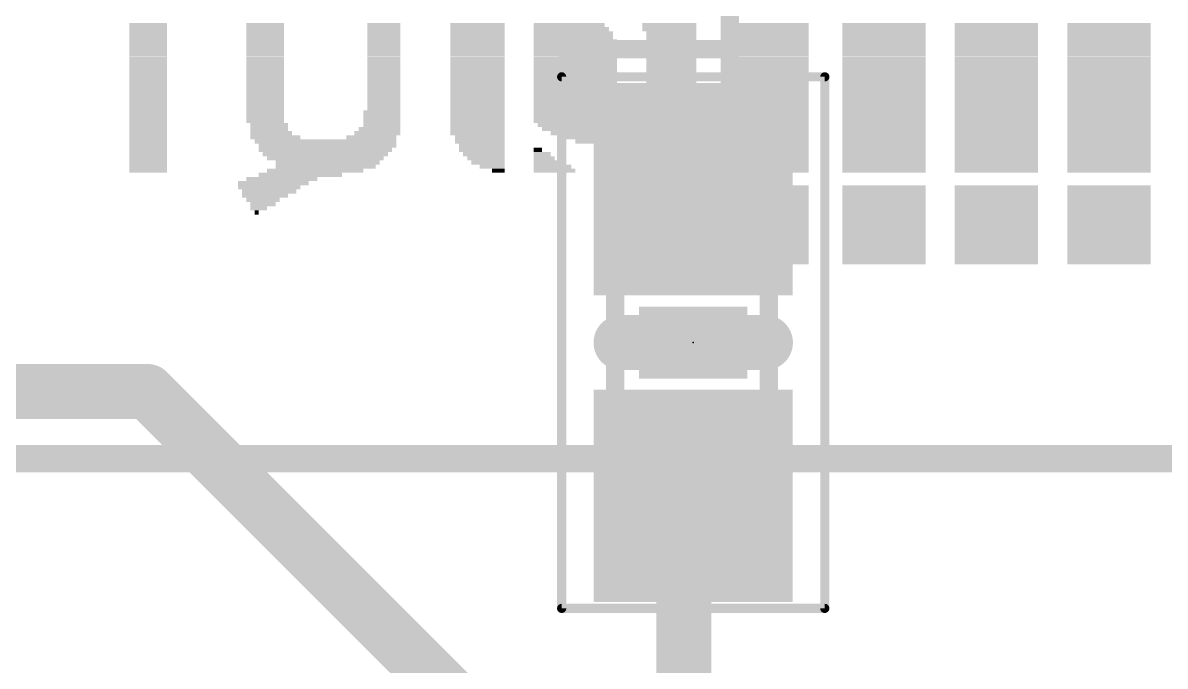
# Model space of a CAD drawing. Extents: x -44.9 to 38.2, y -10.9 to 10.9.
# Drawn here: x 22.26 to 28.59, y 3.35 to 6.92 of the extents above; entities that cross this region are included whole.
import ezdxf

# ---------------------------------------------------------------- set-up
doc = ezdxf.new("R2010")
doc.units = 0
for name, color, linetype in [('1', 12, 'CONTINUOUS'), ('21', 40, 'CONTINUOUS'), ('22', 6, 'CONTINUOUS'), ('23', 40, 'CONTINUOUS'), ('27', 4, 'CONTINUOUS'), ('29', 253, 'CONTINUOUS'), ('31', 253, 'CONTINUOUS'), ('35', 253, 'CONTINUOUS'), ('39', 12, 'CONTINUOUS'), ('51', 253, 'CONTINUOUS')]:
    doc.layers.add(name, color=color, linetype=linetype)

# ---------------------------------------------------------------- blocks, each defined once
blk = doc.blocks.new('RECT')
blk.add_solid([(-0.5, -0.5), (0.5, -0.5), (-0.5, 0.5), (0.5, 0.5)])

msp = doc.modelspace()

# ---------------------------------------------------------------- linework, layer by layer
at = {"layer": '1', "const_width": 0.3048}
for points in [[(10.414, 4.8728), (22.9475, 4.8728)], [(25.1703, 2.65), (22.9475, 4.8728)], [(25.9715, 4.2935), (25.92, 4.242)], [(25.92, 2.65), (25.92, 4.242)]]:
    msp.add_lwpolyline(points, dxfattribs=at)
at = {"layer": '1', "const_width": 0.1524}
for points in [[(23.0014, 4.9267, 1), (22.8936, 4.8189)], [(22.9475, 4.7966, 1), (22.9475, 4.949)], [(26.0254, 4.2396, 1), (25.9176, 4.3474)], [(25.9962, 4.242, 1), (25.8438, 4.242)], [(25.8661, 4.2959, 1), (25.9739, 4.1881)]]:
    msp.add_lwpolyline(points, format="xyb", dxfattribs=at)
at = {"layer": '21', "const_width": 0.3048}
msp.add_lwpolyline([(25.5715, 5.1435), (26.3715, 5.1435)], dxfattribs=at)
at = {"layer": '21', "const_width": 0.1524}
for points in [[(25.5715, 5.2197, 1), (25.5715, 5.0673)], [(26.3715, 5.0673, 1), (26.3715, 5.2197)]]:
    msp.add_lwpolyline(points, format="xyb", dxfattribs=at)
at = {"layer": '22', "const_width": 0.1524}
msp.add_lwpolyline([(37.5, 4.5), (-37.5, 4.5)], dxfattribs=at)
at = {"layer": '23'}
msp.add_point((25.9715, 5.1435), dxfattribs=at)
at = {"layer": '27', "const_width": 0.1016}
for points in [[(26.1747, 6.4643), (26.1747, 7.0744)], [(25.5646, 6.4643), (25.2595, 6.7694)], [(25.2595, 6.7694), (26.1747, 6.7694)]]:
    msp.add_lwpolyline(points, dxfattribs=at)
at = {"layer": '27', "const_width": 0.0508}
for points in [[(25.2595, 6.7948, 1), (25.2595, 6.744)], [(25.2775, 6.7873, 1), (25.2416, 6.7514)], [(26.1747, 6.744, 1), (26.1747, 6.7948)], [(25.5466, 6.4463, 1), (25.5825, 6.4823)], [(26.1493, 6.4643, 1), (26.2001, 6.4643)]]:
    msp.add_lwpolyline(points, format="xyb", dxfattribs=at)
at = {"layer": '39', "const_width": 0.0508}
for points in [[(25.2425, 3.6705), (25.2425, 6.6165)], [(25.2425, 6.6165), (26.7005, 6.6165)], [(26.7005, 6.6165), (26.7005, 3.6705)], [(26.7005, 3.6705), (25.2425, 3.6705)]]:
    msp.add_lwpolyline(points, dxfattribs=at)
at = {"layer": '39', "const_width": 0.0254}
for points in [[(25.2552, 6.6165, 1), (25.2298, 6.6165)], [(25.2425, 6.6292, 1), (25.2425, 6.6038)], [(26.7132, 6.6165, 1), (26.6878, 6.6165)], [(26.7005, 6.6038, 1), (26.7005, 6.6292)], [(25.2425, 3.6832, 1), (25.2425, 3.6578)], [(25.2298, 3.6705, 1), (25.2552, 3.6705)], [(26.6878, 3.6705, 1), (26.7132, 3.6705)], [(26.7005, 3.6578, 1), (26.7005, 3.6832)]]:
    msp.add_lwpolyline(points, format="xyb", dxfattribs=at)
at = {"layer": '51', "const_width": 0.1016}
for points in [[(25.5395, 4.7875), (25.5395, 5.4995)], [(26.3905, 4.7875), (26.3905, 5.4995)]]:
    msp.add_lwpolyline(points, dxfattribs=at)
at = {"layer": '51', "const_width": 0.0508}
for points in [[(25.5649, 5.4995, 1), (25.5141, 5.4995)], [(26.4159, 5.4995, 1), (26.3651, 5.4995)], [(25.5141, 4.7875, 1), (25.5649, 4.7875)], [(26.3651, 4.7875, 1), (26.4159, 4.7875)]]:
    msp.add_lwpolyline(points, format="xyb", dxfattribs=at)

# ---------------------------------------------------------------- block references
at = {"layer": '1', "xscale": 1.075, "rotation": 90}
for p in [(25.9715, 5.9935), (25.9715, 4.2935)]:
    msp.add_blockref('RECT', p, dxfattribs=at)
at = {"layer": '22', "rotation": 180}
for p, xscale, yscale in [((22.9514, 6.9041), 0.2083, 0.0231), ((23.5991, 6.9041), 0.2083, 0.0231), ((24.257, 6.9041), 0.1829, 0.0231), ((24.7764, 6.9041), 0.3023, 0.0231), ((25.2844, 6.9041), 0.3937, 0.0231), ((25.8394, 6.9041), 0.2997, 0.0231), ((26.3931, 6.9041), 0.4369, 0.0231), ((27.0281, 6.9041), 0.4623, 0.0231), ((27.6504, 6.9041), 0.4623, 0.0231), ((28.2753, 6.9041), 0.4623, 0.0231), ((22.9514, 6.881), 0.2083, 0.0231), ((22.9514, 6.858), 0.2083, 0.0229), ((22.9514, 6.835), 0.2083, 0.0231), ((23.5991, 6.881), 0.2083, 0.0231), ((23.5991, 6.858), 0.2083, 0.0229), ((23.5991, 6.835), 0.2083, 0.0231), ((24.257, 6.881), 0.1829, 0.0231), ((24.257, 6.858), 0.1829, 0.0229), ((24.257, 6.835), 0.1829, 0.0231), ((24.7764, 6.881), 0.3023, 0.0231), ((24.7764, 6.858), 0.3023, 0.0229), ((24.7764, 6.835), 0.3023, 0.0231), ((25.2959, 6.881), 0.4166, 0.0231), ((25.3073, 6.858), 0.4394, 0.0229), ((25.3073, 6.835), 0.4394, 0.0231), ((25.8394, 6.881), 0.2997, 0.0231), ((25.8509, 6.858), 0.2769, 0.0229), ((25.8509, 6.835), 0.2769, 0.0231), ((26.3931, 6.881), 0.4369, 0.0231), ((26.3931, 6.858), 0.4369, 0.0229), ((26.3931, 6.835), 0.4369, 0.0231), ((27.0281, 6.881), 0.4623, 0.0231), ((27.0281, 6.858), 0.4623, 0.0229), ((27.0281, 6.835), 0.4623, 0.0231), ((27.6504, 6.881), 0.4623, 0.0231), ((27.6504, 6.858), 0.4623, 0.0229), ((27.6504, 6.835), 0.4623, 0.0231), ((28.2753, 6.881), 0.4623, 0.0231), ((28.2753, 6.858), 0.4623, 0.0229), ((28.2753, 6.835), 0.4623, 0.0231), ((22.9514, 6.8119), 0.2083, 0.0231), ((22.9514, 6.7888), 0.2083, 0.0231), ((22.9514, 6.7657), 0.2083, 0.0231), ((23.5991, 6.8119), 0.2083, 0.0231), ((23.5991, 6.7888), 0.2083, 0.0231), ((23.5991, 6.7657), 0.2083, 0.0231), ((24.257, 6.8119), 0.1829, 0.0231), ((24.257, 6.7888), 0.1829, 0.0231), ((24.257, 6.7657), 0.1829, 0.0231), ((24.7764, 6.8119), 0.3023, 0.0231), ((24.7764, 6.7888), 0.3023, 0.0231), ((24.7764, 6.7657), 0.3023, 0.0231), ((25.3187, 6.8119), 0.4623, 0.0231), ((25.3187, 6.7888), 0.4623, 0.0231), ((25.3187, 6.7657), 0.4623, 0.0231), ((25.8509, 6.8119), 0.2769, 0.0231), ((25.8509, 6.7888), 0.2769, 0.0231), ((25.8509, 6.7657), 0.2769, 0.0231), ((26.3931, 6.8119), 0.4369, 0.0231), ((26.3931, 6.7888), 0.4369, 0.0231), ((26.3931, 6.7657), 0.4369, 0.0231), ((27.0281, 6.8119), 0.4623, 0.0231), ((27.0281, 6.7888), 0.4623, 0.0231), ((27.0281, 6.7657), 0.4623, 0.0231), ((27.6504, 6.8119), 0.4623, 0.0231), ((27.6504, 6.7888), 0.4623, 0.0231), ((27.6504, 6.7657), 0.4623, 0.0231), ((28.2753, 6.8119), 0.4623, 0.0231), ((28.2753, 6.7888), 0.4623, 0.0231), ((28.2753, 6.7657), 0.4623, 0.0231), ((22.9514, 6.7426), 0.2083, 0.0231), ((22.9514, 6.7194), 0.2083, 0.0231), ((23.5991, 6.7426), 0.2083, 0.0231), ((23.5991, 6.7194), 0.2083, 0.0231), ((24.257, 6.7426), 0.1829, 0.0231), ((24.257, 6.7194), 0.1829, 0.0231), ((24.7764, 6.7426), 0.3023, 0.0231), ((24.7764, 6.7194), 0.3023, 0.0231), ((25.3187, 6.7426), 0.4623, 0.0231), ((25.3187, 6.7194), 0.4623, 0.0231), ((25.8509, 6.7426), 0.2769, 0.0231), ((25.8509, 6.7194), 0.2769, 0.0231), ((26.3931, 6.7426), 0.4369, 0.0231), ((26.3931, 6.7194), 0.4369, 0.0231), ((27.0281, 6.7426), 0.4623, 0.0231), ((27.0281, 6.7194), 0.4623, 0.0231), ((27.6504, 6.7426), 0.4623, 0.0231), ((27.6504, 6.7194), 0.4623, 0.0231), ((28.2753, 6.7426), 0.4623, 0.0231), ((28.2753, 6.7194), 0.4623, 0.0231), ((22.9514, 6.6963), 0.2083, 0.0231), ((22.9514, 6.6732), 0.2083, 0.0231), ((22.9514, 6.6501), 0.2083, 0.0231), ((23.5991, 6.6963), 0.2083, 0.0231), ((23.5991, 6.6732), 0.2083, 0.0231), ((23.5991, 6.6501), 0.2083, 0.0231), ((24.257, 6.6963), 0.1829, 0.0231), ((24.257, 6.6732), 0.1829, 0.0231), ((24.257, 6.6501), 0.1829, 0.0231), ((24.7764, 6.6963), 0.3023, 0.0231), ((24.7764, 6.6732), 0.3023, 0.0231), ((24.7764, 6.6501), 0.3023, 0.0231), ((25.3187, 6.6963), 0.4623, 0.0231), ((25.3187, 6.6732), 0.4623, 0.0231), ((25.3187, 6.6501), 0.4623, 0.0231), ((25.8509, 6.6963), 0.2769, 0.0231), ((25.8509, 6.6732), 0.2769, 0.0231), ((25.8509, 6.6501), 0.2769, 0.0231), ((26.3931, 6.6963), 0.4369, 0.0231), ((26.3931, 6.6732), 0.4369, 0.0231), ((26.3931, 6.6501), 0.4369, 0.0231), ((27.0281, 6.6963), 0.4623, 0.0231), ((27.0281, 6.6732), 0.4623, 0.0231), ((27.0281, 6.6501), 0.4623, 0.0231), ((27.6504, 6.6963), 0.4623, 0.0231), ((27.6504, 6.6732), 0.4623, 0.0231), ((27.6504, 6.6501), 0.4623, 0.0231), ((28.2753, 6.6963), 0.4623, 0.0231), ((28.2753, 6.6732), 0.4623, 0.0231), ((28.2753, 6.6501), 0.4623, 0.0231), ((22.9514, 6.627), 0.2083, 0.0231), ((22.9514, 6.604), 0.2083, 0.0229), ((22.9514, 6.581), 0.2083, 0.0231), ((23.5991, 6.627), 0.2083, 0.0231), ((23.5991, 6.604), 0.2083, 0.0229), ((23.5991, 6.581), 0.2083, 0.0231), ((24.257, 6.627), 0.1829, 0.0231), ((24.257, 6.604), 0.1829, 0.0229), ((24.257, 6.581), 0.1829, 0.0231), ((24.7764, 6.627), 0.3023, 0.0231), ((24.7764, 6.604), 0.3023, 0.0229), ((24.7764, 6.581), 0.3023, 0.0231), ((25.3187, 6.627), 0.4623, 0.0231), ((25.3187, 6.604), 0.4623, 0.0229), ((25.3187, 6.581), 0.4623, 0.0231), ((25.8509, 6.627), 0.2769, 0.0231), ((25.8509, 6.604), 0.2769, 0.0229), ((25.8509, 6.581), 0.2769, 0.0231), ((26.3931, 6.627), 0.4369, 0.0231), ((26.3931, 6.604), 0.4369, 0.0229), ((26.3931, 6.581), 0.4369, 0.0231), ((27.0281, 6.627), 0.4623, 0.0231), ((27.0281, 6.604), 0.4623, 0.0229), ((27.0281, 6.581), 0.4623, 0.0231), ((27.6504, 6.627), 0.4623, 0.0231), ((27.6504, 6.604), 0.4623, 0.0229), ((27.6504, 6.581), 0.4623, 0.0231), ((28.2753, 6.627), 0.4623, 0.0231), ((28.2753, 6.604), 0.4623, 0.0229), ((28.2753, 6.581), 0.4623, 0.0231), ((22.9514, 6.5579), 0.2083, 0.0231), ((22.9514, 6.5348), 0.2083, 0.0231), ((22.9514, 6.5117), 0.2083, 0.0231), ((23.5991, 6.5579), 0.2083, 0.0231), ((23.5991, 6.5348), 0.2083, 0.0231), ((23.5991, 6.5117), 0.2083, 0.0231), ((24.257, 6.5579), 0.1829, 0.0231), ((24.257, 6.5348), 0.1829, 0.0231), ((24.257, 6.5117), 0.1829, 0.0231), ((24.7764, 6.5579), 0.3023, 0.0231), ((24.7764, 6.5348), 0.3023, 0.0231), ((24.7764, 6.5117), 0.3023, 0.0231), ((25.3187, 6.5579), 0.4623, 0.0231), ((25.3187, 6.5348), 0.4623, 0.0231), ((25.3187, 6.5117), 0.4623, 0.0231), ((25.8509, 6.5579), 0.2769, 0.0231), ((25.8509, 6.5348), 0.2769, 0.0231), ((25.8509, 6.5117), 0.2769, 0.0231), ((26.3931, 6.5579), 0.4369, 0.0231), ((26.3931, 6.5348), 0.4369, 0.0231), ((26.3931, 6.5117), 0.4369, 0.0231), ((27.0281, 6.5579), 0.4623, 0.0231), ((27.0281, 6.5348), 0.4623, 0.0231), ((27.0281, 6.5117), 0.4623, 0.0231), ((27.6504, 6.5579), 0.4623, 0.0231), ((27.6504, 6.5348), 0.4623, 0.0231), ((27.6504, 6.5117), 0.4623, 0.0231), ((28.2753, 6.5579), 0.4623, 0.0231), ((28.2753, 6.5348), 0.4623, 0.0231), ((28.2753, 6.5117), 0.4623, 0.0231), ((22.9514, 6.4886), 0.2083, 0.0231), ((22.9514, 6.4654), 0.2083, 0.0231), ((23.5991, 6.4886), 0.2083, 0.0231), ((23.5991, 6.4654), 0.2083, 0.0231), ((24.257, 6.4886), 0.1829, 0.0231), ((24.257, 6.4654), 0.1829, 0.0231), ((24.7764, 6.4886), 0.3023, 0.0231), ((24.7764, 6.4654), 0.3023, 0.0231), ((25.3187, 6.4886), 0.4623, 0.0231), ((25.3187, 6.4654), 0.4623, 0.0231), ((25.8509, 6.4886), 0.2769, 0.0231), ((25.8509, 6.4654), 0.2769, 0.0231), ((26.3931, 6.4886), 0.4369, 0.0231), ((26.3931, 6.4654), 0.4369, 0.0231), ((27.0281, 6.4886), 0.4623, 0.0231), ((27.0281, 6.4654), 0.4623, 0.0231), ((27.6504, 6.4886), 0.4623, 0.0231), ((27.6504, 6.4654), 0.4623, 0.0231), ((28.2753, 6.4886), 0.4623, 0.0231), ((28.2753, 6.4654), 0.4623, 0.0231), ((22.9514, 6.4423), 0.2083, 0.0231), ((22.9514, 6.4192), 0.2083, 0.0231), ((22.9514, 6.3961), 0.2083, 0.0231), ((23.5991, 6.4423), 0.2083, 0.0231), ((23.5991, 6.4192), 0.2083, 0.0231), ((23.5991, 6.3961), 0.2083, 0.0231), ((24.2456, 6.4192), 0.2057, 0.0231), ((24.2456, 6.3961), 0.2057, 0.0231), ((24.257, 6.4423), 0.1829, 0.0231), ((24.7764, 6.4423), 0.3023, 0.0231), ((24.7764, 6.4192), 0.3023, 0.0231), ((24.7764, 6.3961), 0.3023, 0.0231), ((25.3187, 6.4423), 0.4623, 0.0231), ((25.3187, 6.4192), 0.4623, 0.0231), ((25.3187, 6.3961), 0.4623, 0.0231), ((25.8509, 6.4423), 0.2769, 0.0231), ((25.8509, 6.4192), 0.2769, 0.0231), ((25.8509, 6.3961), 0.2769, 0.0231), ((26.3931, 6.4423), 0.4369, 0.0231), ((26.3931, 6.4192), 0.4369, 0.0231), ((26.3931, 6.3961), 0.4369, 0.0231), ((27.0281, 6.4423), 0.4623, 0.0231), ((27.0281, 6.4192), 0.4623, 0.0231), ((27.0281, 6.3961), 0.4623, 0.0231), ((27.6504, 6.4423), 0.4623, 0.0231), ((27.6504, 6.4192), 0.4623, 0.0231), ((27.6504, 6.3961), 0.4623, 0.0231), ((28.2753, 6.4423), 0.4623, 0.0231), ((28.2753, 6.4192), 0.4623, 0.0231), ((28.2753, 6.3961), 0.4623, 0.0231), ((22.9514, 6.373), 0.2083, 0.0231), ((22.9514, 6.35), 0.2083, 0.0229), ((22.9514, 6.327), 0.2083, 0.0231), ((23.5991, 6.373), 0.2083, 0.0231), ((23.622, 6.35), 0.2083, 0.0229), ((23.622, 6.327), 0.2083, 0.0231), ((24.2329, 6.327), 0.2311, 0.0231), ((24.2456, 6.373), 0.2057, 0.0231), ((24.2456, 6.35), 0.2057, 0.0229), ((24.7764, 6.373), 0.3023, 0.0231), ((24.7764, 6.35), 0.3023, 0.0229), ((24.7764, 6.327), 0.3023, 0.0231), ((25.3187, 6.373), 0.4623, 0.0231), ((25.3301, 6.35), 0.4394, 0.0229), ((25.3301, 6.327), 0.3937, 0.0231), ((25.8509, 6.373), 0.2769, 0.0231), ((25.8509, 6.35), 0.2769, 0.0229), ((25.8509, 6.327), 0.2769, 0.0231), ((26.3931, 6.373), 0.4369, 0.0231), ((26.3931, 6.35), 0.4369, 0.0229), ((26.3931, 6.327), 0.4369, 0.0231), ((27.0281, 6.373), 0.4623, 0.0231), ((27.0281, 6.35), 0.4623, 0.0229), ((27.0281, 6.327), 0.4623, 0.0231), ((27.6504, 6.373), 0.4623, 0.0231), ((27.6504, 6.35), 0.4623, 0.0229), ((27.6504, 6.327), 0.4623, 0.0231), ((28.2753, 6.373), 0.4623, 0.0231), ((28.2753, 6.35), 0.4623, 0.0229), ((28.2753, 6.327), 0.4623, 0.0231), ((22.9514, 6.3039), 0.2083, 0.0231), ((22.9514, 6.2808), 0.2083, 0.0231), ((22.9514, 6.2577), 0.2083, 0.0231), ((23.6334, 6.3039), 0.2311, 0.0231), ((23.6563, 6.2808), 0.2769, 0.0231), ((23.9332, 6.2577), 0.7849, 0.0231), ((24.1872, 6.2808), 0.2769, 0.0231), ((24.2214, 6.3039), 0.254, 0.0231), ((24.7764, 6.3039), 0.3023, 0.0231), ((24.7891, 6.2808), 0.2769, 0.0231), ((24.7891, 6.2577), 0.2769, 0.0231), ((25.3543, 6.3039), 0.3454, 0.0231), ((25.3657, 6.2808), 0.2769, 0.0231), ((25.3771, 6.2577), 0.1168, 0.0231), ((25.8509, 6.3039), 0.2769, 0.0231), ((25.8509, 6.2808), 0.2769, 0.0231), ((25.8509, 6.2577), 0.2769, 0.0231), ((26.3931, 6.3039), 0.4369, 0.0231), ((26.3931, 6.2808), 0.4369, 0.0231), ((26.3931, 6.2577), 0.4369, 0.0231), ((27.0281, 6.3039), 0.4623, 0.0231), ((27.0281, 6.2808), 0.4623, 0.0231), ((27.0281, 6.2577), 0.4623, 0.0231), ((27.6504, 6.3039), 0.4623, 0.0231), ((27.6504, 6.2808), 0.4623, 0.0231), ((27.6504, 6.2577), 0.4623, 0.0231), ((28.2753, 6.3039), 0.4623, 0.0231), ((28.2753, 6.2808), 0.4623, 0.0231), ((28.2753, 6.2577), 0.4623, 0.0231), ((22.9514, 6.2346), 0.2083, 0.0231), ((22.9514, 6.2114), 0.2083, 0.0231), ((23.9446, 6.2346), 0.762, 0.0231), ((23.9332, 6.2114), 0.7391, 0.0231), ((24.8006, 6.2346), 0.254, 0.0231), ((24.8006, 6.2114), 0.254, 0.0231), ((25.1104, 6.2114), 0.0457, 0.0231), ((25.8394, 6.2346), 0.2997, 0.0231), ((25.8394, 6.2114), 0.2997, 0.0231), ((26.3931, 6.2346), 0.4369, 0.0231), ((26.3931, 6.2114), 0.4369, 0.0231), ((27.0281, 6.2346), 0.4623, 0.0231), ((27.0281, 6.2114), 0.4623, 0.0231), ((27.6504, 6.2346), 0.4623, 0.0231), ((27.6504, 6.2114), 0.4623, 0.0231), ((28.2753, 6.2346), 0.4623, 0.0231), ((28.2753, 6.2114), 0.4623, 0.0231), ((22.9514, 6.1883), 0.2083, 0.0231), ((22.9514, 6.1652), 0.2083, 0.0231), ((22.9514, 6.1421), 0.2083, 0.0231), ((23.9332, 6.1883), 0.6934, 0.0231), ((23.9332, 6.1652), 0.6477, 0.0231), ((23.9459, 6.1421), 0.5766, 0.0231), ((24.812, 6.1883), 0.2311, 0.0231), ((24.8234, 6.1652), 0.2083, 0.0231), ((24.8348, 6.1421), 0.1854, 0.0231), ((25.1346, 6.1883), 0.094, 0.0231), ((25.146, 6.1652), 0.1168, 0.0231), ((25.1689, 6.1421), 0.1626, 0.0231), ((25.8039, 6.1421), 0.3708, 0.0231), ((25.8153, 6.1652), 0.348, 0.0231), ((25.828, 6.1883), 0.3226, 0.0231), ((26.3931, 6.1883), 0.4369, 0.0231), ((26.3931, 6.1652), 0.4369, 0.0231), ((26.3931, 6.1421), 0.4369, 0.0231), ((27.0281, 6.1883), 0.4623, 0.0231), ((27.0281, 6.1652), 0.4623, 0.0231), ((27.0281, 6.1421), 0.4623, 0.0231), ((27.6504, 6.1883), 0.4623, 0.0231), ((27.6504, 6.1652), 0.4623, 0.0231), ((27.6504, 6.1421), 0.4623, 0.0231), ((28.2753, 6.1883), 0.4623, 0.0231), ((28.2753, 6.1652), 0.4623, 0.0231), ((28.2753, 6.1421), 0.4623, 0.0231), ((22.9514, 6.119), 0.2083, 0.0231), ((22.9514, 6.096), 0.2083, 0.0229), ((23.7947, 6.073), 0.4623, 0.0231), ((23.876, 6.096), 0.5334, 0.0229), ((23.9344, 6.119), 0.5537, 0.0231), ((24.8577, 6.119), 0.1397, 0.0231), ((24.892, 6.096), 0.0711, 0.0229), ((25.1917, 6.119), 0.2083, 0.0231), ((25.2032, 6.096), 0.2311, 0.0229), ((25.7696, 6.096), 0.4394, 0.0229), ((25.781, 6.119), 0.4166, 0.0231), ((26.3931, 6.119), 0.4369, 0.0231), ((26.3931, 6.096), 0.4369, 0.0229), ((27.0281, 6.119), 0.4623, 0.0231), ((27.0281, 6.096), 0.4623, 0.0229), ((27.6504, 6.119), 0.4623, 0.0231), ((27.6504, 6.096), 0.4623, 0.0229), ((28.2753, 6.119), 0.4623, 0.0231), ((28.2753, 6.096), 0.4623, 0.0229), ((23.6449, 6.0268), 0.3912, 0.0231), ((23.622, 6.0037), 0.3454, 0.0231), ((23.6919, 6.0499), 0.3937, 0.0231), ((26.3931, 6.0037), 0.4369, 0.0231), ((27.0281, 6.0037), 0.4623, 0.0231), ((27.6504, 6.0037), 0.4623, 0.0231), ((28.2753, 6.0037), 0.4623, 0.0231), ((23.622, 5.9806), 0.2997, 0.0231), ((23.5991, 5.9574), 0.254, 0.0231), ((26.3931, 5.9806), 0.4369, 0.0231), ((26.3931, 5.9574), 0.4369, 0.0231), ((27.0281, 5.9806), 0.4623, 0.0231), ((27.0281, 5.9574), 0.4623, 0.0231), ((27.6504, 5.9806), 0.4623, 0.0231), ((27.6504, 5.9574), 0.4623, 0.0231), ((28.2753, 5.9806), 0.4623, 0.0231), ((28.2753, 5.9574), 0.4623, 0.0231), ((23.5877, 5.9343), 0.1854, 0.0231), ((23.5877, 5.9112), 0.1397, 0.0231), ((23.5636, 5.8881), 0.0914, 0.0231), ((26.3931, 5.9343), 0.4369, 0.0231), ((26.3931, 5.9112), 0.4369, 0.0231), ((26.3931, 5.8881), 0.4369, 0.0231), ((27.0281, 5.9343), 0.4623, 0.0231), ((27.0281, 5.9112), 0.4623, 0.0231), ((27.0281, 5.8881), 0.4623, 0.0231), ((27.6504, 5.9343), 0.4623, 0.0231), ((27.6504, 5.9112), 0.4623, 0.0231), ((27.6504, 5.8881), 0.4623, 0.0231), ((28.2753, 5.9343), 0.4623, 0.0231), ((28.2753, 5.9112), 0.4623, 0.0231), ((28.2753, 5.8881), 0.4623, 0.0231), ((23.5522, 5.865), 0.0229, 0.0231), ((26.3931, 5.865), 0.4369, 0.0231), ((26.3931, 5.842), 0.4369, 0.0229), ((26.3931, 5.819), 0.4369, 0.0231), ((27.0281, 5.865), 0.4623, 0.0231), ((27.0281, 5.842), 0.4623, 0.0229), ((27.0281, 5.819), 0.4623, 0.0231), ((27.6504, 5.865), 0.4623, 0.0231), ((27.6504, 5.842), 0.4623, 0.0229), ((27.6504, 5.819), 0.4623, 0.0231), ((28.2753, 5.865), 0.4623, 0.0231), ((28.2753, 5.842), 0.4623, 0.0229), ((28.2753, 5.819), 0.4623, 0.0231), ((26.3931, 5.7959), 0.4369, 0.0231), ((26.3931, 5.7728), 0.4369, 0.0231), ((26.3931, 5.7497), 0.4369, 0.0231), ((27.0281, 5.7959), 0.4623, 0.0231), ((27.0281, 5.7728), 0.4623, 0.0231), ((27.0281, 5.7497), 0.4623, 0.0231), ((27.6504, 5.7959), 0.4623, 0.0231), ((27.6504, 5.7728), 0.4623, 0.0231), ((27.6504, 5.7497), 0.4623, 0.0231), ((28.2753, 5.7959), 0.4623, 0.0231), ((28.2753, 5.7728), 0.4623, 0.0231), ((28.2753, 5.7497), 0.4623, 0.0231), ((26.3931, 5.7266), 0.4369, 0.0231), ((26.3931, 5.7034), 0.4369, 0.0231), ((27.0281, 5.7266), 0.4623, 0.0231), ((27.0281, 5.7034), 0.4623, 0.0231), ((27.6504, 5.7266), 0.4623, 0.0231), ((27.6504, 5.7034), 0.4623, 0.0231), ((28.2753, 5.7266), 0.4623, 0.0231), ((28.2753, 5.7034), 0.4623, 0.0231), ((26.3931, 5.6803), 0.4369, 0.0231), ((26.3931, 5.6572), 0.4369, 0.0231), ((26.3931, 5.6341), 0.4369, 0.0231), ((27.0281, 5.6803), 0.4623, 0.0231), ((27.0281, 5.6572), 0.4623, 0.0231), ((27.0281, 5.6341), 0.4623, 0.0231), ((27.6504, 5.6803), 0.4623, 0.0231), ((27.6504, 5.6572), 0.4623, 0.0231), ((27.6504, 5.6341), 0.4623, 0.0231), ((28.2753, 5.6803), 0.4623, 0.0231), ((28.2753, 5.6572), 0.4623, 0.0231), ((28.2753, 5.6341), 0.4623, 0.0231), ((26.3931, 5.611), 0.4369, 0.0231), ((26.3931, 5.588), 0.4369, 0.0229), ((27.0281, 5.611), 0.4623, 0.0231), ((27.0281, 5.588), 0.4623, 0.0229), ((27.6504, 5.611), 0.4623, 0.0231), ((27.6504, 5.588), 0.4623, 0.0229), ((28.2753, 5.611), 0.4623, 0.0231), ((28.2753, 5.588), 0.4623, 0.0229)]:
    msp.add_blockref('RECT', p, dxfattribs=dict(at, xscale=xscale, yscale=yscale))
at = {"layer": '29', "xscale": 1.1766, "yscale": 1.1016, "rotation": 90}
for p in [(25.9715, 5.9935), (25.9715, 4.2935)]:
    msp.add_blockref('RECT', p, dxfattribs=at)
at = {"layer": '31', "xscale": 1.075, "rotation": 90}
for p in [(25.9715, 5.9935), (25.9715, 4.2935)]:
    msp.add_blockref('RECT', p, dxfattribs=at)
at = {"layer": '35', "xscale": 0.3998, "yscale": 0.6, "rotation": 90}
msp.add_blockref('RECT', (25.9715, 5.1435), dxfattribs=at)
at = {"layer": '51', "xscale": 0.5001, "yscale": 0.95, "rotation": 90}
for p in [(25.9664, 5.7237), (25.9664, 4.5553)]:
    msp.add_blockref('RECT', p, dxfattribs=at)

doc.saveas('drawing.dxf')
